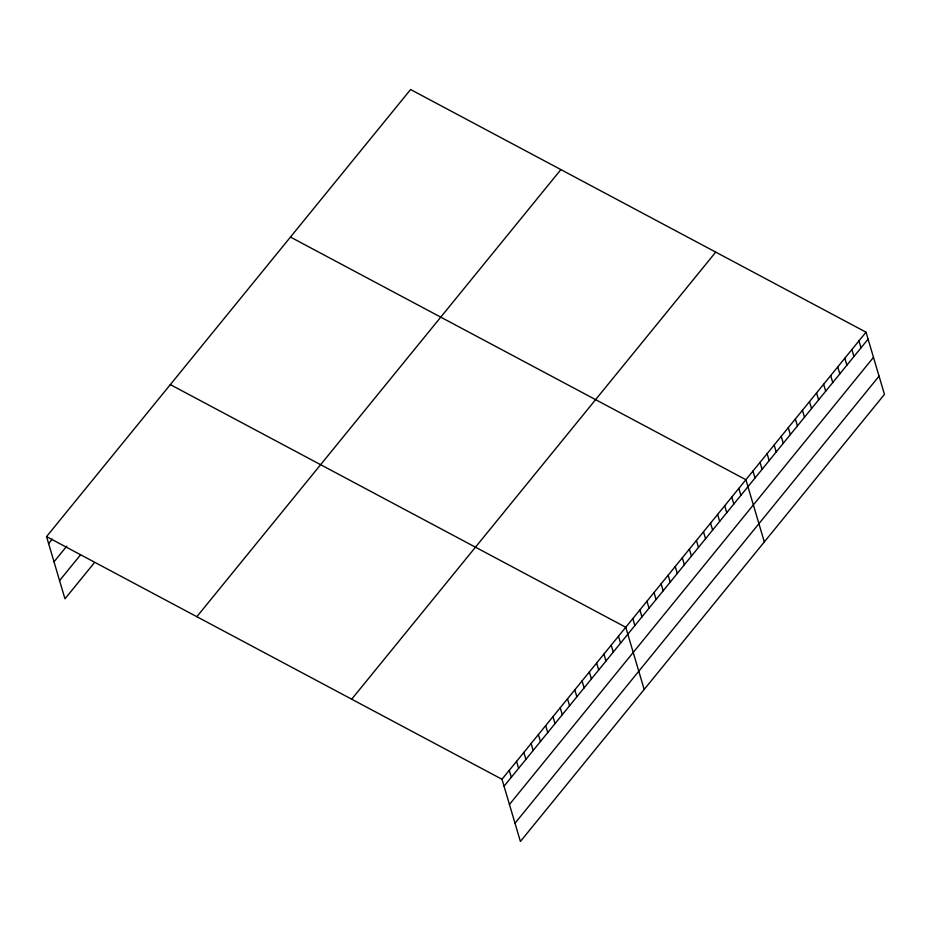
<?xml version="1.0" encoding="UTF-8"?>
<svg xmlns="http://www.w3.org/2000/svg" width="931" height="931" viewBox="0 0 931 931"><rect width="100%" height="100%" fill="white"/><g stroke="black" fill="none" stroke-linecap="round" stroke-linejoin="round"><path stroke-width="1.4" d="M46.55 536.617L410.594 89.527L866.028 332.192L884.45 394.383L520.406 841.473L501.984 779.27L46.55 536.617L64.972 598.808L94.101 563.046M48.61 543.576L52.252 539.107M54.01 561.8L66.753 546.16M59.572 580.583L80.508 554.876M196.848 616.694L560.881 169.605M351.697 699.193L715.73 252.115M501.984 779.27L866.028 332.192M504.043 786.23L868.088 339.14M509.443 804.465L873.487 357.376M515.006 823.237L879.05 376.159M290.46 237.068L745.894 479.721L764.316 541.923M170.326 384.608L625.76 627.261L644.182 689.464M858.964 340.862L861.024 347.822M851.888 349.544L853.948 356.503M844.824 358.226L846.884 365.185M837.76 366.907L839.82 373.855M830.696 375.577L832.756 382.536M823.621 384.259L825.692 391.218M816.557 392.94L818.617 399.899M809.493 401.622L811.553 408.569M802.429 410.292L804.489 417.251M795.365 418.973L797.425 425.933M788.289 427.655L790.349 434.614M781.225 436.336L783.285 443.284M774.161 445.006L776.221 451.966M767.097 453.688L769.157 460.647M760.022 462.37L762.082 469.329M752.958 471.051L755.018 477.999M738.83 488.403L740.89 495.362M731.754 497.084L733.826 504.043M724.69 505.766L726.75 512.713M717.626 514.436L719.686 521.395M710.562 523.117L712.622 530.076M703.499 531.799L705.558 538.758M696.423 540.48L698.483 547.44M689.359 549.15L691.419 556.11M682.295 557.832L684.355 564.791M675.231 566.514L677.291 573.473M668.155 575.195L670.215 582.154M661.091 583.865L663.151 590.824M654.028 592.547L656.087 599.506M646.964 601.228L649.023 608.187M639.888 609.91L641.948 616.869M632.824 618.591L634.884 625.539M618.475 636.21L620.535 643.158M611.202 645.148L613.261 652.107M603.916 654.086L605.976 661.045M596.631 663.035L598.691 669.994M589.358 671.973L591.418 678.932M582.073 680.91L584.133 687.869M574.788 689.859L576.859 696.819M567.514 698.797L569.574 705.756M560.229 707.735L562.289 714.694M552.956 716.684L555.016 723.643M545.671 725.621L547.731 732.581M538.386 734.571L540.446 741.518M531.112 743.508L533.172 750.467M523.827 752.446L525.887 759.405M516.542 761.395L518.602 768.343M509.269 770.333L511.328 777.292"/></g></svg>
